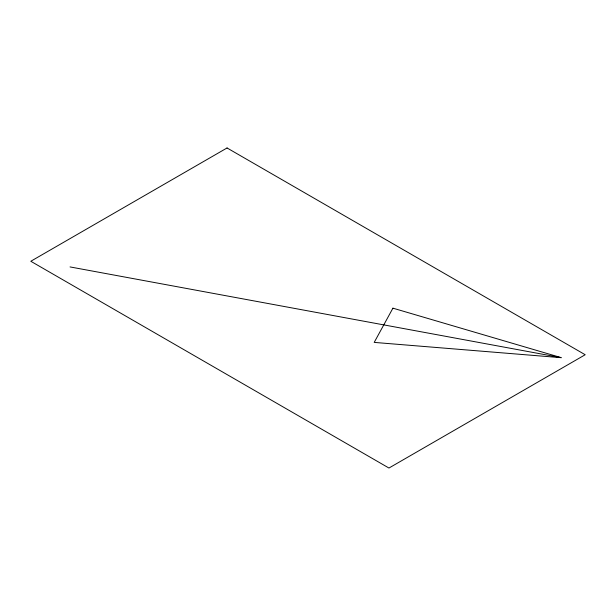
<?xml version="1.0" encoding="UTF-8"?>
<svg xmlns="http://www.w3.org/2000/svg" width="616" height="616" viewBox="0 0 616 616"><rect width="100%" height="100%" fill="white"/><g stroke="black" fill="none" stroke-linecap="round" stroke-linejoin="round"><path stroke-width="0.92" d="M70.047 266.928L560.668 357.565M392.923 308.169L374.205 342.396L561.438 357.704L392.923 308.169M227.05 147.963L30.8 261.261L388.95 468.037L585.2 354.739L227.05 147.963"/></g></svg>
